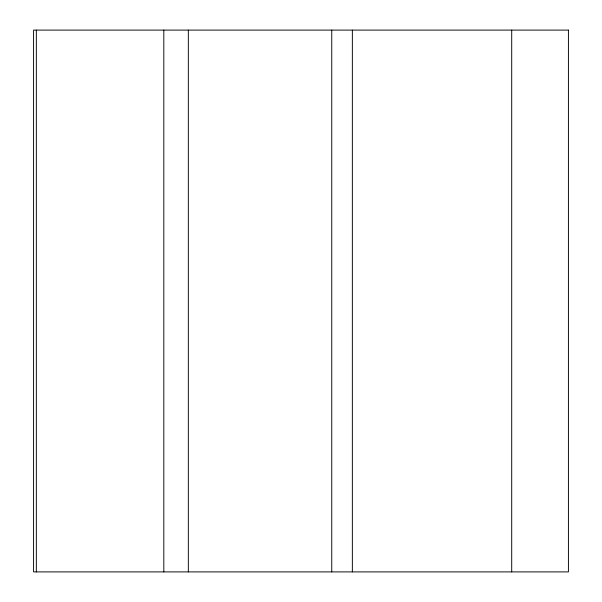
<?xml version="1.0" encoding="UTF-8"?>
<svg xmlns="http://www.w3.org/2000/svg" width="602" height="602" viewBox="0 0 602 602"><rect width="100%" height="100%" fill="white"/><g stroke="black" fill="none" stroke-linecap="round" stroke-linejoin="round"><path stroke-width="0.9" d="M511.708 30.1L511.708 571.9M352.358 30.1L352.358 571.9M331.755 30.1L331.755 571.9M188.336 30.1L188.336 571.9M163.812 30.1L163.812 571.9M36.331 30.1L36.331 571.9M568.423 30.1L33.577 30.1L33.577 571.9L568.423 571.9L568.423 30.1"/></g></svg>
